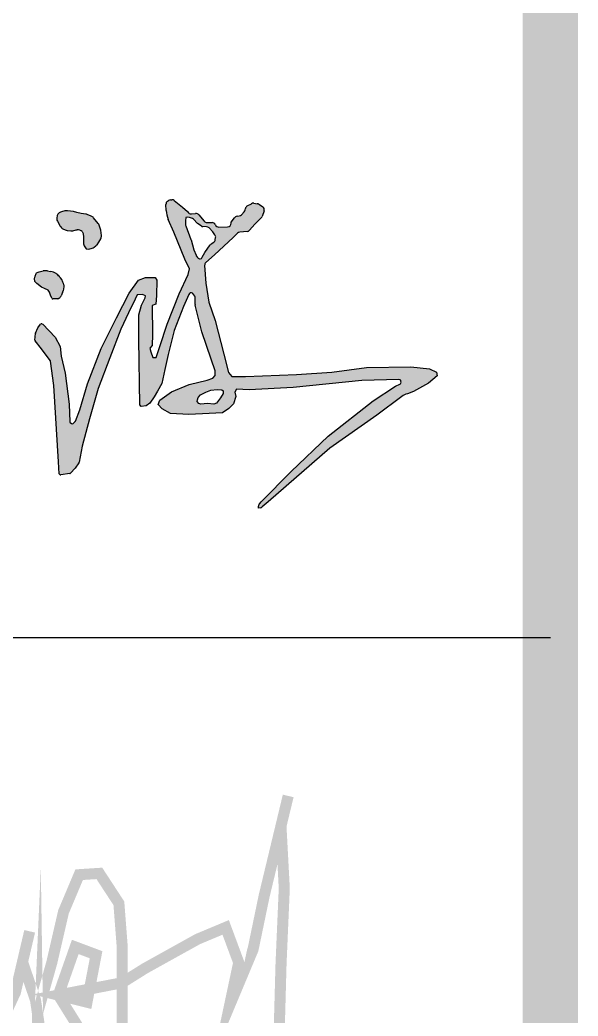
# Model space of a CAD drawing. Extents: x 19118 to 566552, y -1188739 to 92943.
# Drawn here: x 232521 to 234037, y -523494 to -520789 of the extents above; entities that cross this region are included whole.
import ezdxf

# ---------------------------------------------------------------- set-up
doc = ezdxf.new("R2010")
doc.units = 0
doc.header["$LTSCALE"] = 1000
doc.header["$MEASUREMENT"] = 0
doc.layers.get('0').update_dxf_attribs({"linetype": 'CONTINUOUS'})
for name, color, linetype in [('PUB_TITLE', 4, 'CONTINUOUS'), ('图框', 4, 'CONTINUOUS'), ('签名', 7, 'CONTINUOUS')]:
    doc.layers.add(name, color=color, linetype=linetype)

# ---------------------------------------------------------------- blocks, each defined once
blk = doc.blocks.new('新块.dwgASFDFDD')
at = {"layer": '签名'}
h = blk.add_hatch(color=256, dxfattribs=at)
h.paths.add_polyline_path([(96656.2683325517, 22585.75855362951, -0.1610918612737421), (96657.7475961151, 22581.28633575013), (96657.7475961151, 22560.91594082618, 0.05917107832281241), (96657.95620577317, 22559.15934557305), (96677.55863368243, 22477.79230710631), (96706.13588498905, 22395.54798559775), (96717.97822382813, 22360.04883535311), (96717.97822382813, 22345.84917302936), (96710.87282644329, 22337.96047050226), (96694.29354614962, 22331.64951070573), (96639.81880327221, 22319.027591113), (96586.1335358402, 22296.93922626227), (96550.60652918706, 22271.69538707682), (96545.86958773271, 22258.28459055489), (96557.71192657191, 22245.66267096222), (96582.97558473516, 22231.46300863859), (96638.23982278723, 22228.30752874038), (96700.60946808592, 22231.46300863847), (96740.08392102178, 22233.04075136955), (96759.82115242071, 22246.451542328), (96774.03195705486, 22260.65120465134), (96781.1373544397, 22282.73956393846), (96777.97940333444, 22296.15035489679), (96782.71633492457, 22304.82792878943), (96821.40130254696, 22303.25018605846), (96954.03547584452, 22309.56115141872), (97161.84923195676, 22330.86063934036), (97273.76816813834, 22333.91244307143), (97279.39615976671, 22331.63046019617), (97280.1869330979, 22328.46984455781, -0.3516638871266085), (97276.26319813752, 22319.94022994663), (97263.63383740839, 22313.63049939659), (97196.08103011805, 22269.75560677028), (97059.84953114239, 22162.88086247165), (96948.38740009943, 22056.00611817138), (96857.19109939993, 21963.75633437227), (96853.01223482192, 21959.58074572065, 0.1827366080043071), (96849.55631391262, 21950.98551590904), (96849.55631391262, 21945.23197268916), (96855.25010204373, 21946.05461852747, 0.1077493281022608), (96860.88387536223, 21949.07164614554), (96878.8252637682, 21964.37873633101), (97065.47893339337, 22126.88094643527), (97207.33983462048, 22225.88070857886), (97283.16903403844, 22282.36534716701, -0.1463175090794606), (97299.54508595902, 22290.84293521941), (97318.48689362081, 22297.74318113562), (97363.91611938307, 22322.92236876697), (97389.81136184884, 22345.42231698462), (97387.55960292113, 22356.67228831176), (97366.16788817523, 22366.79726139334), (97309.87387552462, 22372.42225262069), (97175.89413547597, 22370.17225612979), (97070.91382748832, 22356.68647604529), (96963.95521430182, 22348.81149389083), (96809.70963403792, 22343.18650822737), (96769.17795361124, 22343.18650822731), (96759.04503350414, 22355.56147779978), (96744.40858567716, 22410.68634731742), (96717.85170178604, 22512.47992455913), (96699.5515007563, 22568.04078590876), (96689.69754863228, 22625.71155239944), (96686.46546741598, 22678.71349951369, -0.2291869798098555), (96690.18799172738, 22687.77758939215), (96716.3774723981, 22711.23941061925), (96772.68578857044, 22763.28375598101), (96786.14715855371, 22776.14975002216, -0.163205935824019), (96792.62184700673, 22779.19180694252), (96814.92165241088, 22781.78277466842, 0.1824659558779073), (96821.98239586712, 22785.42848516174), (96838.14420525695, 22803.37197035586), (96857.45410692599, 22822.66673292662, 0.1120280028588625), (96860.10999439494, 22826.87796358299), (96866.09259832103, 22843.81537891005, 0.3551519011662863), (96861.32003558218, 22857.18061010318), (96850.0535150289, 22864.01563052926, 0.1056525297783613), (96845.61267617042, 22865.56049923442), (96834.73144193972, 22866.9195904861, 0.1583266869484902), (96827.90577147459, 22865.6083807), (96815.46323287569, 22858.74891264609, 0.2293189424927464), (96809.79789059493, 22850.74776531931), (96809.14970111591, 22846.8616833436, -0.1498257959252857), (96806.20621336391, 22840.96096096537), (96797.93032309401, 22832.25632803224, -0.1704265845522915), (96791.2959709533, 22828.86095503025), (96784.5094932341, 22827.93625035277, 0.2055689813771872), (96776.90103394259, 22823.36607606674), (96767.05495596642, 22809.70169134345), (96766.89493909152, 22806.66374391515, -0.3897228196570673), (96756.01719506003, 22796.01114715775), (96729.37387031771, 22795.16599318408, -0.2983662207798866), (96718.85159967048, 22801.59128011856), (96718.63651550096, 22802.04499066446, 0.282824385588723), (96708.7590670744, 22808.47224275465), (96693.26273469778, 22808.86927184963, -0.2138056659603375), (96684.96559107106, 22812.84540888801), (96668.73035861168, 22832.01745420333, 0.2418022276562087), (96659.23660494818, 22835.96054103761), (96646.23586744838, 22834.90725392173, -0.2962251968674742), (96635.45285144052, 22840.73016589135), (96634.73041937337, 22842.05358501233), (96619.9494862553, 22855.41632128193), (96594.45453875046, 22875.29921625485, 0.1831885847202531), (96586.83491024491, 22877.65615731466), (96583.11941193626, 22877.4241215199, 0.1434736474981359), (96577.17117250978, 22875.27054160717), (96574.08219142852, 22873.00706649676, 0.248650892815211), (96569.48909323884, 22863.52297354868), (96570.14874249394, 22845.41483042709, 0.09327479955082715), (96576.26826501219, 22818.35712612025), (96593.18588195823, 22779.26582048426), (96626.97086771647, 22697.68278645177), (96640.34409761638, 22668.84740877), (96636.82481984072, 22651.2648566534), (96609.20642726216, 22593.26715470827), (96573.30987681227, 22501.83789483097), (96550.78655626182, 22434.32090249029), (96540.2287426641, 22400.5624035417), (96529.6709389307, 22400.56240354176), (96524.04010632727, 22418.14495565742), (96520.52083841572, 22428.69448692811), (96528.26322584762, 22437.13410749298), (96528.96708732145, 22470.18930102012), (96528.26322584762, 22558.10205603938), (96538.8210394457, 22562.32186632173), (96540.93260413792, 22588.34403900272), (96542.34030735667, 22634.7619743651), (96536.70947475312, 22642.49829507072), (96507.85146998975, 22642.49829507072), (96486.03199118422, 22634.7619743651), (96457.87783803057, 22594.67375999002), (96419.86972288857, 22520.82704666816), (96374.03266921407, 22427.7250696987), (96332.50529602519, 22320.82316840987), (96308.57426239189, 22242.05333937856), (96295.20103249187, 22207.59154056897), (96288.56570894807, 22200.96141973382, -0.3986683480416714), (96283.40756700886, 22200.82577982405), (96280.19111561473, 22203.71831889858, -0.2026834906124899), (96278.95142225409, 22206.36241166829), (96276.90083146212, 22259.63589149551), (96264.93531464564, 22353.17505651456), (96252.95192335988, 22404.73533310159), (96249.43265544856, 22433.5707163472), (96234.65172233013, 22462.40609402885), (96197.34745879681, 22501.79100854415), (96193.90547942661, 22502.39739609847, 0.27776974584966), (96190.29565117694, 22501.0076730994), (96181.76670237503, 22490.05048103083), (96175.37218185142, 22474.08859671775, 0.0736176292175557), (96175.1174478773, 22473.02023347566), (96173.39576567, 22453.30203049106, 0.1893444435716976), (96174.17235647468, 22450.67244080175), (96193.09877049807, 22426.3575502336), (96220.01245325687, 22390.97258620407), (96229.92801903095, 22315.95646424539), (96244.66344722337, 22085.41118063976), (96247.03788593586, 22049.22939967224, 0.4367289037629137), (96251.30975894758, 22045.76259729953), (96278.7897639632, 22049.68523019133, 0.1687897407351136), (96280.97757763462, 22050.81372355879), (96295.08003456821, 22065.64677210734), (96306.48244130437, 22082.35718660068, 0.102966208265714), (96307.06852896616, 22083.76862982544), (96316.39623658755, 22132.70072689804), (96338.5019337819, 22214.74321537698), (96364.64091811015, 22306.51226312807), (96399.37844931614, 22399.59893402597), (96432.62123298272, 22486.58216439071), (96456.30591065844, 22535.49211114971), (96476.83262737002, 22577.30222119938), (96482.35905413481, 22589.92414635641), (96498.14882938913, 22591.50188352354), (96507.6227024335, 22586.7686664582), (96506.83321712352, 22581.24657246354), (96495.7803635943, 22558.36934181082), (96487.09598572459, 22529.18114579807), (96487.88547103445, 22455.02735986328), (96490.28924186551, 22257.61795068637), (96494.2366881452, 22252.88473362103), (96510.02647326421, 22254.46247078816), (96520.28983161878, 22262.35117331555), (96533.71115094342, 22281.28405826876), (96543.97450929659, 22298.63920048904), (96556.60633344657, 22322.30530250829), (96566.1668562349, 22364.38547466614), (96576.43021458981, 22409.35107016924), (96594.58846550353, 22482.71599032101), (96623.01007477182, 22555.29203354241), (96638.5731117787, 22591.57732224691, -0.4696674647505037), (96649.64313725394, 22594.84996310016)])
h.paths.add_polyline_path([(96672.92361221381, 22699.14643198624, -0.2888269782048272), (96665.13044433494, 22702.91077983641), (96662.11338681215, 22707.02172297984, -0.0659767418614333), (96660.69263580837, 22709.61400181043), (96654.08586513437, 22726.66810343915), (96645.28169309837, 22756.57880316337, 0.04437864726546019), (96644.5517387687, 22758.43343766616, -0.02429084234101192), (96644.99229091895, 22757.43376462033), (96629.22347431339, 22798.51308882487, -0.09123662281761084), (96628.47629653232, 22802.51570147643), (96628.44989125046, 22812.75424619007), (96629.997518725, 22823.57914158795), (96634.43611209735, 22824.83984163718), (96640.39057912736, 22823.64988026349), (96650.06855945173, 22820.42641816591, -0.1445333238312426), (96655.29559190618, 22816.78407673305), (96662.56478128105, 22807.70471991773, 0.07413221908266104), (96664.99756095209, 22805.44887649221), (96675.50242754491, 22798.26696773898, 0.1389181308085009), (96681.31703762547, 22796.31670773122), (96692.23754485347, 22795.79708829999, -0.1943309685538036), (96699.89208617946, 22792.27335827285), (96711.24878216325, 22780.21632073389), (96717.65926165134, 22771.48161266197, -0.2022935985781213), (96719.68638963148, 22762.97446630069), (96718.58940933691, 22756.39778443798, -0.204653796243681), (96713.82686304231, 22748.95132694417), (96706.37511102599, 22743.87456792907, 0.08942539504739627), (96703.52698561398, 22741.07707235741), (96687.43090417795, 22718.33837938879), (96679.09464441717, 22704.05885960103), (96676.75794230343, 22700.16516688972)], flags=16)
h.paths.add_polyline_path([(96724.85086839972, 22303.72464612208), (96737.96436608653, 22303.25667346921), (96742.17942631268, 22299.51289224671), (96742.17942631268, 22291.55736827652), (96734.68598919862, 22278.92211221438), (96722.50916498573, 22263.01105871011), (96714.079054398, 22259.26727748767), (96694.87712980795, 22261.13916809892), (96674.73853174434, 22259.73525014042), (96668.65012457024, 22261.60714075179), (96663.96672760695, 22267.22280702158), (96664.43506434408, 22272.83847329166), (96666.92324567772, 22279.40158527705), (96673.80185827054, 22287.34561440104), (96690.193742709, 22295.76911658805), (96705.64894380991, 22301.38478285796)], flags=16)
h.paths.add_polyline_path([(96315.92240021226, 22781.51338221063), (96319.33761265501, 22775.3162002844), (96320.36296795937, 22764.86450873734), (96319.92893211148, 22747.08309038344, 0.1702809444884577), (96323.7495934579, 22735.27459988371), (96328.46438363381, 22729.07578963332), (96336.56579930836, 22728.64973477821), (96345.99655743083, 22731.08157000807, 0.1031892071748454), (96352.86494991952, 22734.46754331014), (96357.74347964884, 22738.282530342, 0.06229600388605804), (96361.02555940696, 22741.58237247146), (96366.83952712652, 22749.10042902495), (96372.0992379284, 22759.26123626495, 0.141144209153673), (96374.13304482494, 22769.43906792917), (96372.80898819247, 22785.31520298391), (96367.50011927227, 22800.52203067415, 0.08727327947812184), (96364.32897942327, 22806.19143318455), (96350.74385049357, 22822.85102224897, 0.1283176016263092), (96343.10167143191, 22828.44018480729), (96331.43763194699, 22833.04793236556, 0.06057510988082956), (96327.05773197883, 22834.19068981882), (96313.54072110436, 22836.01588096307), (96300.3226104232, 22838.99827051279), (96289.66284724686, 22841.98066562577), (96271.3280612895, 22844.53700032004), (96263.22664561542, 22844.11094546504), (96253.4196583624, 22841.55461077078), (96250.71397089539, 22840.35302471346, 0.1420689022354498), (96242.72691040777, 22833.62312238227), (96240.62795044133, 22830.47715115524), (96239.34877175745, 22821.9560262342), (96239.34877175745, 22815.56518671662), (96241.90711926064, 22813.0088464584), (96249.77830868773, 22797.77037424222, 0.1589884342771252), (96258.05720042926, 22789.60211736278), (96264.40590386314, 22786.43025406852, 0.09118722557830493), (96270.92165191995, 22784.54630078189), (96281.58518291614, 22783.48078343377, 0.07885916891726431), (96287.45325104939, 22783.8203451786), (96298.19065581553, 22786.16731269413), (96300.55637524859, 22786.48249334143, -0.2263599419275804)], flags=17)
h.paths.add_polyline_path([(96201.98241121636, 22609.31330325431), (96213.36678090296, 22604.43810870557), (96217.70368739951, 22597.93785116158), (96220.41425395967, 22588.72916085611), (96224.29792649252, 22580.1055274104, 0.2950532998827435), (96227.71718129562, 22577.89539642795), (96242.4758908439, 22577.89539642795, 0.1621810741504365), (96244.72476137395, 22578.64454965759), (96246.58488851553, 22580.03855122824, 0.119743072133129), (96252.216007479, 22586.87082339241), (96257.07168382755, 22596.89801533427, 0.07847171538544188), (96258.7686686453, 22602.49580490054), (96260.3538376682, 22613.93267905933), (96260.1857928579, 22619.94907880027, 0.1109040118626608), (96254.1869658141, 22635.24852891068), (96249.06383737561, 22642.82480992319, 0.08768572767701746), (96239.98219964723, 22652.19986432814), (96236.99204784911, 22654.36344898189, 0.1194309652439762), (96220.64649456798, 22661.05629218568), (96211.21245871717, 22662.49077971396, 0.08725626146928425), (96198.22640484862, 22662.18979975278), (96185.71901185194, 22659.6902839212), (96183.00844529155, 22659.14859625616), (96178.12943534751, 22656.44015236711), (96176.09224988497, 22652.62342872808, 0.064845117564005), (96172.67308685358, 22643.56094154203), (96171.62407560274, 22639.10614152253), (96173.2504155389, 22630.43913331837), (96179.21366197139, 22623.93887577427), (96193.30859822081, 22613.10511690978)])
for p, q in [((96570.14874249394, 22845.41483042715), (96569.48909323884, 22863.52297354868)), ((96574.08219142852, 22873.00706649676), (96577.17117250978, 22875.27054160717)), ((96583.11941193626, 22877.4241215199), (96586.8349102448, 22877.65615731466)), ((96594.45453875046, 22875.29921625485), (96619.94948625495, 22855.41632128239)), ((96815.46323287569, 22858.74891264609), (96827.90577147459, 22865.60838070011)), ((96834.73144193972, 22866.9195904861), (96845.61267617007, 22865.56049923442)), ((96850.05351502879, 22864.01563052926), (96861.32003558218, 22857.18061010318)), ((96242.72691040777, 22833.62312238227), (96240.62795044133, 22830.47715115536)), ((96253.4196583624, 22841.55461077072), (96250.71397089597, 22840.3530247137)), ((96263.22664561518, 22844.11094546504), (96253.4196583624, 22841.55461077072)), ((96271.3280612895, 22844.53700032015), (96263.22664561518, 22844.11094546504)), ((96289.66284724674, 22841.98066562577), (96271.3280612895, 22844.53700032015)), ((96300.3226104239, 22838.99827051256), (96289.66284724674, 22841.98066562577)), ((96313.54072110436, 22836.01588096307), (96300.3226104239, 22838.99827051256)), ((96327.05773197883, 22834.19068981882), (96313.54072110436, 22836.01588096307)), ((96343.10167143191, 22828.44018480729), (96331.43763194734, 22833.04793236544)), ((96619.94948625495, 22855.41632128239), (96634.73041937337, 22842.05358501221)), ((96634.73041937337, 22842.05358501221), (96635.45285144029, 22840.73016589152)), ((96646.23586744838, 22834.90725392173), (96659.23660494818, 22835.96054103761)), ((96668.73035861168, 22832.01745420339), (96684.96559107106, 22812.84540888795)), ((96797.93032309401, 22832.25632803224), (96806.20621336391, 22840.96096096531)), ((96809.14970111591, 22846.86168334354), (96809.79789059493, 22850.74776531942)), ((96866.09259832103, 22843.81537891005), (96860.10999439494, 22826.87796358287)), ((96240.62795044133, 22830.47715115536), (96239.34877175745, 22821.95602623443)), ((96239.34877175745, 22821.95602623443), (96239.34877175745, 22815.56518671662)), ((96239.34877175745, 22815.56518671662), (96241.9071192604, 22813.0088464584)), ((96241.9071192604, 22813.0088464584), (96249.77830868773, 22797.77037424222)), ((96364.32897942327, 22806.19143318443), (96350.74385049357, 22822.85102224897)), ((96593.18588195893, 22779.26582048275), (96576.26826501219, 22818.35712612025)), ((96628.45199240139, 22811.93953314645), (96628.47629653232, 22802.51570147637)), ((96629.997518725, 22823.57914158783), (96628.56519808597, 22813.56076097081)), ((96634.43611209735, 22824.83984163706), (96629.997518725, 22823.57914158783)), ((96640.39057912736, 22823.64988026361), (96634.43611209735, 22824.83984163706)), ((96650.06855945196, 22820.42641816579), (96640.39057912736, 22823.64988026361)), ((96662.56478128105, 22807.70471991779), (96655.29559190618, 22816.78407673305)), ((96675.50242754491, 22798.26696773886), (96664.99756095209, 22805.44887649221)), ((96693.26273469778, 22808.86927184963), (96708.7590670744, 22808.47224275465)), ((96718.63651550142, 22802.04499066377), (96718.85159967025, 22801.59128011903)), ((96766.89493909152, 22806.66374391515), (96767.05495596642, 22809.70169134345)), ((96767.05495596642, 22809.70169134345), (96776.90103394259, 22823.36607606674)), ((96784.5094932341, 22827.93625035277), (96791.29597095354, 22828.86095503025)), ((96838.1442052573, 22803.37197035598), (96821.98239586712, 22785.42848516174)), ((96857.45410692599, 22822.66673292674), (96838.1442052573, 22803.37197035598)), ((96258.05720042926, 22789.60211736278), (96264.40590386314, 22786.43025406852)), ((96270.92165191995, 22784.54630078189), (96281.58518291614, 22783.48078343377)), ((96287.4532510495, 22783.8203451786), (96298.19065581553, 22786.16731269413)), ((96298.19065581553, 22786.16731269413), (96300.55637524836, 22786.48249334143)), ((96315.92240021238, 22781.51338221075), (96319.33761265501, 22775.3162002844)), ((96319.33761265501, 22775.3162002844), (96320.36296795937, 22764.86450873746)), ((96372.80898819247, 22785.31520298391), (96367.50011927239, 22800.52203067415)), ((96374.13304482494, 22769.43906792928), (96372.80898819247, 22785.31520298391)), ((96626.97086771647, 22697.68278645177), (96593.18588195893, 22779.26582048275)), ((96629.22347431339, 22798.51308882481), (96644.99229091906, 22757.43376462022)), ((96692.23754485347, 22795.79708829999), (96681.3170376257, 22796.31670773122)), ((96711.24878216325, 22780.21632073383), (96699.89208617946, 22792.27335827285)), ((96717.65926165134, 22771.48161266197), (96711.24878216325, 22780.21632073383)), ((96729.37387031771, 22795.16599318408), (96756.01719506003, 22796.01114715775)), ((96786.14715855382, 22776.14975002245), (96772.68578856997, 22763.28375598148)), ((96814.92165241088, 22781.78277466842), (96792.62184700673, 22779.19180694252)), ((96320.36296795937, 22764.86450873746), (96319.92893211148, 22747.08309038344)), ((96361.02555940696, 22741.5823724714), (96366.83952712652, 22749.10042902466)), ((96366.83952712652, 22749.10042902466), (96372.0992379284, 22759.26123626507)), ((96645.28169309837, 22756.57880316314), (96654.08586513437, 22726.66810343933)), ((96706.37511102634, 22743.87456792919), (96713.82686304231, 22748.95132694417)), ((96772.68578856997, 22763.28375598148), (96716.37747239787, 22711.23941061884)), ((96718.58940933691, 22756.39778443798), (96719.68638963148, 22762.97446630069)), ((96323.7495934579, 22735.27459988359), (96328.46438363381, 22729.07578963332)), ((96328.46438363381, 22729.07578963332), (96336.56579930824, 22728.64973477821)), ((96336.56579930824, 22728.64973477821), (96345.99655743083, 22731.08157000807)), ((96352.86494991928, 22734.46754331014), (96357.74347964895, 22738.282530342)), ((96654.08586513437, 22726.66810343933), (96660.69263580837, 22709.61400181032)), ((96679.09464441717, 22704.05885959906), (96687.43090417807, 22718.33837938902)), ((96687.43090417807, 22718.33837938902), (96703.52698561398, 22741.07707235753)), ((96716.37747239787, 22711.23941061884), (96690.18799172738, 22687.77758939215)), ((96640.34409761638, 22668.84740877012), (96626.97086771647, 22697.68278645177)), ((96662.11338681215, 22707.02172297984), (96665.13044433494, 22702.91077983641)), ((96672.92361221381, 22699.14643198636), (96676.75794230343, 22700.16516688978)), ((96676.75794230343, 22700.16516688978), (96679.09464441717, 22704.05885959906)), ((96176.09224988474, 22652.62342872785), (96178.12943534751, 22656.44015236717)), ((96178.12943534751, 22656.44015236717), (96183.00844529155, 22659.14859625616)), ((96183.00844529155, 22659.14859625616), (96185.71901185194, 22659.6902839212)), ((96185.71901185194, 22659.6902839212), (96198.22640484851, 22662.18979975278)), ((96211.21245871694, 22662.49077971396), (96220.64649456798, 22661.05629218568)), ((96236.99204784911, 22654.36344898189), (96239.98219964723, 22652.19986432802)), ((96609.20642726263, 22593.2671547085), (96636.82481984072, 22651.26485665364)), ((96636.82481984072, 22651.26485665364), (96640.34409761638, 22668.84740877012)), ((96686.46546741598, 22678.7134995138), (96689.69754863204, 22625.71155239968)), ((96171.62407560274, 22639.10614152253), (96172.67308685358, 22643.56094154215)), ((96173.2504155389, 22630.43913331837), (96171.62407560274, 22639.10614152253)), ((96179.2136619715, 22623.93887577421), (96173.2504155389, 22630.43913331837)), ((96193.30859822081, 22613.10511690984), (96179.2136619715, 22623.93887577421)), ((96249.06383737561, 22642.82480992319), (96254.1869658141, 22635.24852891068)), ((96457.87783803057, 22594.6737599906), (96486.03199118446, 22634.7619743651)), ((96486.03199118446, 22634.7619743651), (96507.85146998975, 22642.49829507072)), ((96507.85146998975, 22642.49829507072), (96536.70947475312, 22642.49829507072)), ((96536.70947475312, 22642.49829507072), (96542.34030735667, 22634.7619743651)), ((96542.34030735667, 22634.7619743651), (96540.93260413792, 22588.34403900313)), ((96689.69754863204, 22625.71155239968), (96699.5515007563, 22568.0407859087)), ((96201.98241121392, 22609.31330325466), (96193.30859822081, 22613.10511690984)), ((96213.36678090296, 22604.43810870568), (96201.98241121392, 22609.31330325466)), ((96217.70368739951, 22597.93785116158), (96213.36678090296, 22604.43810870568)), ((96220.41425395967, 22588.72916085611), (96217.70368739951, 22597.93785116158)), ((96257.07168382755, 22596.89801533439), (96252.216007479, 22586.87082339241)), ((96260.3538376682, 22613.93267905922), (96258.7686686453, 22602.49580490065)), ((96260.1857928579, 22619.94907880027), (96260.3538376682, 22613.93267905922)), ((96419.86972288787, 22520.82704666525), (96457.87783803057, 22594.6737599906)), ((96498.14882938936, 22591.50188352354), (96482.35905413481, 22589.92414635641)), ((96507.6227024335, 22586.7686664582), (96498.14882938936, 22591.50188352354)), ((96573.30987681239, 22501.8378948305), (96609.20642726263, 22593.2671547085)), ((96638.5731117787, 22591.57732224686), (96623.01007477182, 22555.29203354241)), ((96650.42368038662, 22593.77886452724), (96649.3223537422, 22595.05350108375)), ((96656.34897909698, 22585.64788658754), (96650.42368038662, 22593.77886452724)), ((96224.29792649252, 22580.1055274104), (96220.41425395967, 22588.72916085611)), ((96242.4758908439, 22577.89539642795), (96227.71718129562, 22577.89539642795)), ((96246.58488851576, 22580.03855122824), (96244.72476137395, 22578.64454965759)), ((96476.83262737026, 22577.30222119985), (96456.30591066123, 22535.49211115821)), ((96482.35905413481, 22589.92414635641), (96476.83262737026, 22577.30222119985)), ((96495.7803635943, 22558.36934181082), (96506.83321712352, 22581.24657246354)), ((96506.83321712352, 22581.24657246354), (96507.6227024335, 22586.7686664582)), ((96538.82103944547, 22562.32186632173), (96528.26322584762, 22558.10205603938)), ((96540.93260413792, 22588.34403900313), (96538.82103944547, 22562.32186632173)), ((96657.7475961151, 22560.91594082623), (96657.7475961151, 22581.28633575013)), ((96699.5515007563, 22568.0407859087), (96717.85170178604, 22512.47992455901)), ((96456.30591066123, 22535.49211115821), (96432.62123298272, 22486.58216439094)), ((96487.09598572459, 22529.18114579807), (96495.7803635943, 22558.36934181082)), ((96528.26322584762, 22558.10205603938), (96528.96708732145, 22470.18930102082)), ((96623.01007477182, 22555.29203354241), (96594.58846550353, 22482.71599032078)), ((96677.55863368243, 22477.79230710602), (96657.95620577317, 22559.15934557311)), ((96181.76670237503, 22490.05048103083), (96190.29565117694, 22501.0076730994)), ((96193.90547942661, 22502.39739609847), (96197.34745879681, 22501.79100854415)), ((96197.34745879681, 22501.79100854415), (96234.65172233013, 22462.40609402873)), ((96374.03266921442, 22427.72506969905), (96419.86972288787, 22520.82704666525)), ((96487.8854710348, 22455.02735984547), (96487.09598572459, 22529.18114579807)), ((96550.78655626217, 22434.32090249262), (96573.30987681239, 22501.8378948305)), ((96717.85170178604, 22512.47992455901), (96744.40858567716, 22410.68634731718)), ((96173.39576567, 22453.30203049106), (96175.1174478773, 22473.0202334756)), ((96175.37218185142, 22474.08859671775), (96181.76670237503, 22490.05048103083)), ((96432.62123298272, 22486.58216439094), (96399.37844931753, 22399.59893403319)), ((96528.96708732145, 22470.18930102082), (96528.26322584762, 22437.13410749298)), ((96594.58846550353, 22482.71599032078), (96576.43021458946, 22409.35107016983)), ((96706.1358849887, 22395.54798559844), (96677.55863368243, 22477.79230710602)), ((96193.09877049946, 22426.3575502318), (96174.17235647468, 22450.67244080181)), ((96234.65172233013, 22462.40609402873), (96249.43265544856, 22433.57071634708)), ((96490.28924186551, 22257.61795068637), (96487.8854710348, 22455.02735984547)), ((96219.40995398932, 22391.76472658478), (96193.09877049946, 22426.3575502318)), ((96249.43265544856, 22433.57071634708), (96252.95192335988, 22404.73533310159)), ((96332.50529602519, 22320.82316840964), (96374.03266921442, 22427.72506969905)), ((96528.26322584762, 22437.13410749298), (96520.52083841572, 22428.69448692811)), ((96520.52083841572, 22428.69448692811), (96524.04010632692, 22418.14495565824)), ((96524.04010632692, 22418.14495565824), (96529.6709389307, 22400.56240354176)), ((96540.2287426641, 22400.56240354176), (96550.78655626217, 22434.32090249262)), ((96744.40858567716, 22410.68634731718), (96759.04503350414, 22355.56147779978)), ((96229.92801903095, 22315.95646424545), (96220.14286816306, 22389.98593342688)), ((96252.95192335988, 22404.73533310159), (96264.93531464564, 22353.17505651456)), ((96399.37844931753, 22399.59893403319), (96364.64091811003, 22306.51226312772)), ((96529.6709389307, 22400.56240354176), (96540.2287426641, 22400.56240354176)), ((96576.43021458946, 22409.35107016983), (96566.1668562349, 22364.38547466614)), ((96717.97822382813, 22360.04883535311), (96706.1358849887, 22395.54798559844)), ((96264.93531464564, 22353.17505651456), (96276.90083146212, 22259.63589149539)), ((96566.1668562349, 22364.38547466614), (96556.60633344657, 22322.30530250829)), ((96717.97822382813, 22345.84917302954), (96717.97822382813, 22360.04883535311)), ((96759.04503350414, 22355.56147779978), (96769.17795361124, 22343.18650822731)), ((96963.95521430182, 22348.81149389083), (97070.91382748832, 22356.68647604529)), ((97070.91382748832, 22356.68647604529), (97175.89413547586, 22370.17225612979)), ((97175.89413547586, 22370.17225612979), (97309.87387552415, 22372.42225262069)), ((97309.87387552415, 22372.42225262069), (97366.16788817546, 22366.79726139334)), ((97366.16788817546, 22366.79726139334), (97387.55960292113, 22356.67228831176)), ((97387.55960292113, 22356.67228831176), (97389.81136184884, 22345.42231698474)), ((96308.57426239189, 22242.05333937891), (96332.50529602519, 22320.82316840964)), ((96556.60633344657, 22322.30530250829), (96543.97450929729, 22298.63920049014)), ((96639.81880327221, 22319.02759111312), (96694.29354614962, 22331.64951070584)), ((96694.29354614962, 22331.64951070584), (96710.87282644329, 22337.96047050215)), ((96710.87282644329, 22337.96047050215), (96717.97822382813, 22345.84917302954)), ((96769.17795361124, 22343.18650822731), (96809.70963403932, 22343.18650822731)), ((96809.70963403932, 22343.18650822731), (96963.95521430182, 22348.81149389083)), ((97161.84923195664, 22330.86063934036), (96954.03547584522, 22309.56115141866)), ((97273.76816813834, 22333.91244307143), (97161.84923195664, 22330.86063934036)), ((97263.63383740827, 22313.63049939636), (97276.26319813752, 22319.94022994663)), ((97279.39615976671, 22331.63046019617), (97273.76816813834, 22333.91244307143)), ((97280.1869330979, 22328.46984455781), (97279.39615976671, 22331.63046019617)), ((97363.91611938307, 22322.92236876686), (97318.48689362057, 22297.74318113574)), ((97389.81136184884, 22345.42231698474), (97363.91611938307, 22322.92236876686)), ((96244.6634472236, 22085.41118064721), (96229.92801903095, 22315.95646424545)), ((96364.64091811003, 22306.51226312772), (96338.5019337812, 22214.74321537814)), ((96543.97450929729, 22298.63920049014), (96533.71115094272, 22281.2840582683)), ((96550.60652918706, 22271.69538707682), (96586.1335358402, 22296.93922626215)), ((96586.1335358402, 22296.93922626215), (96639.81880327221, 22319.02759111312)), ((96673.80185827054, 22287.34561440116), (96690.19374270935, 22295.769116588)), ((96690.19374270935, 22295.769116588), (96705.64894380991, 22301.38478285796)), ((96705.64894380991, 22301.38478285796), (96724.85086839972, 22303.72464612208)), ((96724.85086839972, 22303.72464612208), (96737.96436608653, 22303.25667346921)), ((96742.17942631268, 22291.55736827652), (96734.68598919862, 22278.92211221438)), ((96737.96436608653, 22303.25667346921), (96742.17942631268, 22299.51289224671)), ((96742.17942631268, 22299.51289224671), (96742.17942631268, 22291.55736827652)), ((96782.71633492457, 22304.82792878954), (96777.97940333444, 22296.15035489667)), ((96777.97940333444, 22296.15035489667), (96781.1373544397, 22282.73956393858)), ((96821.40130254743, 22303.25018605846), (96782.71633492457, 22304.82792878954)), ((96954.03547584522, 22309.56115141866), (96821.40130254743, 22303.25018605846)), ((97196.0810301184, 22269.75560676982), (97263.63383740827, 22313.63049939636)), ((97318.48689362057, 22297.74318113574), (97299.54508595914, 22290.84293521941)), ((96276.90083146212, 22259.63589149539), (96278.95142225409, 22206.36241166829)), ((96520.28983161878, 22262.35117331555), (96510.02647326421, 22254.46247078816)), ((96533.71115094272, 22281.2840582683), (96520.28983161878, 22262.35117331555)), ((96545.86958773271, 22258.28459055489), (96550.60652918706, 22271.69538707682)), ((96663.96672760695, 22267.22280702158), (96664.43506434408, 22272.8384732916)), ((96668.65012457024, 22261.60714075167), (96663.96672760695, 22267.22280702158)), ((96664.43506434408, 22272.8384732916), (96666.92324567772, 22279.40158527705)), ((96666.92324567772, 22279.40158527705), (96673.80185827054, 22287.34561440116)), ((96674.73853174434, 22259.73525014042), (96668.65012457024, 22261.60714075167)), ((96694.87712980807, 22261.13916809892), (96674.73853174434, 22259.73525014042)), ((96714.079054398, 22259.26727748767), (96694.87712980807, 22261.13916809892)), ((96722.50916498597, 22263.01105871011), (96714.079054398, 22259.26727748767)), ((96734.68598919862, 22278.92211221438), (96722.50916498597, 22263.01105871011)), ((96774.03195705486, 22260.65120465134), (96759.82115242071, 22246.4515423277)), ((96781.1373544397, 22282.73956393858), (96774.03195705486, 22260.65120465134)), ((97059.84953114239, 22162.88086247147), (97196.0810301184, 22269.75560676982)), ((97283.16903403844, 22282.36534716701), (97207.33983462141, 22225.88070857956)), ((96295.48708833847, 22208.32868478179), (96308.57426239189, 22242.05333937891)), ((96494.2366881452, 22252.88473362103), (96490.28924186551, 22257.61795068637)), ((96510.02647326421, 22254.46247078816), (96494.2366881452, 22252.88473362103)), ((96557.71192657191, 22245.66267096222), (96545.86958773271, 22258.28459055489)), ((96582.97558473528, 22231.46300863859), (96557.71192657191, 22245.66267096222)), ((96638.23982278735, 22228.30752874038), (96582.97558473528, 22231.46300863859)), ((96700.60946808872, 22231.46300863859), (96638.23982278735, 22228.30752874038)), ((96740.08392102178, 22233.04075136955), (96700.60946808872, 22231.46300863859)), ((96759.82115242071, 22246.4515423277), (96740.08392102178, 22233.04075136955)), ((96280.19111561473, 22203.71831889858), (96283.40756700886, 22200.82577982405)), ((96288.56570894795, 22200.96141973371), (96294.64170255698, 22207.03264920053)), ((96338.5019337812, 22214.74321537814), (96316.39623658755, 22132.70072689815)), ((97207.33983462141, 22225.88070857956), (97065.47893339372, 22126.88094643562)), ((96948.38740010024, 22056.00611817313), (97059.84953114239, 22162.88086247147)), ((96316.39623658755, 22132.70072689815), (96307.06852896616, 22083.76862982532)), ((97065.47893339372, 22126.88094643562), (96878.8252637675, 21964.37873633357)), ((96247.03788593586, 22049.2293996723), (96244.6634472236, 22085.41118064721)), ((96306.48244130437, 22082.35718660068), (96295.08003456856, 22065.64677210734)), ((96278.7897639632, 22049.68523019133), (96251.30975894758, 22045.76259729953)), ((96295.08003456856, 22065.64677210734), (96280.97757763462, 22050.81372355879)), ((96857.19109940797, 21963.75633437443), (96948.38740010024, 22056.00611817313)), ((96853.01223482168, 21959.58074572042), (96857.19109940797, 21963.75633437443)), ((96878.8252637675, 21964.37873633357), (96860.88387536223, 21949.07164614554)), ((96849.55631391262, 21945.23197268916), (96849.55631391262, 21950.98551590962)), ((96855.25010204373, 21946.05461852747), (96849.55631391262, 21945.23197268916))]:
    blk.add_line(p, q)
for centre, radius, start, end in [((96580.73163615773, 22863.932520514), 11.25000000004425, 126.2323897158966, 182.0862665487651), ((96583.82061723899, 22866.19599562453), 11.24999999992493, 93.57352566360744, 126.2323897158966), ((96587.53611554753, 22866.42803141905), 11.25000000019534, 52.05019040660478, 93.57352566360744), ((96833.3371249832, 22855.75633019942), 11.25000000011327, 82.8804950332705, 118.8675827340154), ((96844.21835921356, 22854.3972389478), 11.25000000001685, 58.75621527046274, 82.8804950332705), ((96258.32408640475, 22823.21684538631), 18.74999999988373, 113.9458345511866, 146.2891860491433), ((96324.54870458832, 22815.60932061268), 18.75000000058179, 68.44405962925319, 82.30990923239963), ((96645.09902861994, 22848.1451435294), 75.00000000004329, 182.0862665487651, 203.4016028993393), ((96645.32739733648, 22846.12051312928), 11.24999999997365, 208.6293781432666, 274.6318436841347), ((96660.14507505996, 22824.74728183006), 11.24999999998664, 40.25852582233895, 94.63184368413468), ((96789.77711505664, 22840.00795358443), 11.25000000007437, 277.7591641970923, 316.4463586629104), ((96798.05300532666, 22848.71258651733), 11.24999999993533, 316.4463586629104, 350.5303740109279), ((96820.8945863843, 22848.89686214551), 11.24999999993951, 118.8675827340154, 170.5303740109278), ((96855.48487976694, 22847.56221852184), 11.24999999998267, 340.5458505614006, 58.75621527046274), ((96336.21274407324, 22811.00157305493), 18.75000000007316, 39.19566168240976, 68.44405963552376), ((96349.79787300283, 22794.34198399051), 18.75000000000778, 19.24465002235549, 39.19566168240976), ((96639.70195498806, 22811.96854688274), 11.24999999993326, 171.8636013985409, 180.1477659103815), ((96639.726259119, 22802.54471521196), 11.24999999993251, 180.1477659070464, 200.9999288371058), ((96646.51350974455, 22809.75289383798), 11.25000000000297, 38.68174965025076, 71.57853973827524), ((96671.3468634428, 22814.7359028128), 11.25000000002252, 218.6817496502508, 235.6405819209629), ((96693.55087462266, 22820.11558126123), 11.24999999992446, 220.2585258223389, 268.5323549223549), ((96708.47092714952, 22797.22593334294), 11.25000000003408, 25.36356782892468, 88.53235492235488), ((96729.01718802215, 22806.41033743985), 11.25000000007669, 205.3635678289247, 271.8168724946354), ((96755.66051276447, 22807.25549141341), 11.24999999996056, 271.8168724946354, 356.9848632981191), ((96786.02834913088, 22816.78925179865), 11.25000000002033, 97.75916419709229, 144.2247969205114), ((96849.50227584084, 22830.62480319501), 11.25000000010574, 314.9775310489328, 340.5458505614006), ((96266.43719544495, 22806.37525611313), 18.750000000064, 207.3178925603302, 243.4529176530317), ((96272.78589887882, 22803.20339281909), 18.75000000025589, 243.4529176530317, 264.293852979176), ((96283.449429875, 22802.13787547103), 18.75000000030721, 264.293852979176, 282.3297180426796), ((96303.03252594732, 22767.89671443071), 18.7499999999937, 46.57062244212098, 97.58872732169095), ((96681.85173003562, 22807.5539940598), 11.25000000018318, 235.6405819261689, 267.2758076358765), ((96691.70285244333, 22784.55980197166), 11.24999999992833, 43.28670406067342, 87.27580762919412), ((96708.58969520614, 22764.82537765277), 11.25000000003778, 350.5303317835456, 36.2752746309009), ((96793.92022652284, 22768.01698208333), 11.25000000011062, 96.62736102389185, 133.7045146105004), ((96813.62327289465, 22792.95759952755), 11.25000000001203, 276.6273610238919, 317.9904386926727), ((96338.67334875127, 22746.62554821174), 18.75000000008014, 178.6017153175919, 217.2564728693494), ((96346.19331975956, 22753.05264566012), 18.74999999952707, 308.0252382920871, 322.2840046500383), ((96355.44791371899, 22767.88074333168), 18.74999999998801, 332.6317948267967, 4.767388340753378), ((96634.48950611346, 22753.40213823481), 11.24999999931113, 16.40171766320142, 20.99992882529826), ((96712.70925915695, 22734.57719908311), 11.25000000003268, 124.2659761687287, 144.7063960722056), ((96707.4927149117, 22758.24869579019), 11.25000000004521, 304.2659761687287, 350.5303317835456), ((96341.3147900299, 22749.23765862896), 18.75000000008298, 284.4594208915179, 308.0252382900032), ((96671.18295325723, 22713.67795798928), 11.25000000006965, 201.1764019587688, 216.275274633568), ((96672.01352396258, 22707.21141982626), 8.11617455970571, 211.9976920052681, 276.438268782732), ((96697.69460837985, 22679.39825729257), 11.25000000003431, 131.8555419282399, 183.4895997285315), ((96209.17472662253, 22634.96557685157), 37.49999999986257, 151.9088221251064, 166.7494505635917), ((96205.5752110657, 22625.41691507981), 37.49999999980985, 81.3541457924175, 101.3012866857218), ((96215.00924691663, 22623.98242755141), 37.49999999995596, 54.1116226503468, 81.3541457924175), ((96217.99939871475, 22621.81884289742), 37.50000000006504, 34.06680271247257, 54.1116226503468), ((96223.12252715323, 22614.24256188492), 37.50000000003418, 8.752921619193364, 34.06680271247257), ((96240.19621221395, 22605.06997702189), 18.75000000002208, 334.1613736463111, 352.1089870252326), ((96645.46586019662, 22588.62096989213), 7.499999999895073, 59.05606063626842, 156.7851378520241), ((96227.71718129562, 22581.64539642783), 3.749999999978172, 204.2445257750484, 270), ((96242.4758908439, 22581.64539642783), 3.74999999993761, 270, 306.848329404124), ((96235.34053586551, 22595.04278507992), 18.74999999993492, 306.848329404124, 334.1613736463111), ((96650.24759611499, 22581.28633575002), 7.500000000065484, 0, 35.5589389526769), ((96665.24759611499, 22560.91594082594), 7.49999999993624, 179.9999999966649, 193.5452187120592), ((96193.2548464163, 22498.70427050022), 3.74999999978722, 80.00849653531698, 142.1032316015247), ((96178.85323447688, 22472.69404567219), 3.75000000002618, 158.1683742301213, 175.0099113365398), ((96177.13155226945, 22452.97584268765), 3.750000000008341, 175.0099113365398, 217.8967545839717), ((96216.42520379461, 22389.49453578331), 3.75000000003585, 7.529657745500501, 37.25649467425576), ((97272.91119997832, 22326.64948537026), 7.499999999992101, 296.547083651828, 14.04681135752303), ((97305.53187236981, 22259.22283156635), 32.18186704588612, 100.7211781132902, 134.0184045974103), ((96282.69864730607, 22206.50664901134), 3.750000000060241, 182.2043280188512, 228.035108075198), ((96285.91509869997, 22203.61410993664), 3.749999999893544, 228.035108075198, 314.9775285891421), ((96291.99109230889, 22209.6853394038), 3.750000000263755, 314.9775285867839, 338.7907817515174), ((96303.38486050547, 22084.47083112947), 3.749999999986068, 325.6921975127701, 349.2074446326891), ((96250.77983691031, 22049.47496617056), 3.750000000061778, 183.7546664504617, 278.123804585435), ((96278.25984192605, 22053.39759906242), 3.750000000048067, 278.1238045786846, 316.4463519254894), ((96862.65065060626, 21950.71300317801), 13.0971720854214, 137.3846561822618, 178.8077612396191), ((96851.148151648, 21960.48285483476), 14.99999999961647, 285.8704613461756, 310.469882200944)]:
    blk.add_arc(centre, radius, start, end)
blk = doc.blocks.new('新块FHJDHJDHJ')
at = {"const_width": 20}
for points in [[(132459.3051791911, 87522.71632263274), (132402.2834657559, 87513.71903685306), (132402.2834657559, 87513.71903685306), (132420.2902086114, 87458.23484613688), (132483.3138086062, 87444.73866426514), (132483.3138086062, 87444.73866426514), (132484.8140094515, 87405.74958187912), (132463.8068649054, 87342.76756861259), (132439.7971523127, 87279.78504894162), (132412.7870380294, 87236.29757686786), (132388.7784086142, 87189.81067193148), (132462.3055808821, 87186.81174547307), (132462.3055808821, 87186.81174547307), (132493.8173808793, 87170.31613073847), (132474.3104371785, 87123.82973220642), (132438.2969514674, 87074.34339440719), (132363.2684951762, 87012.86084436974), (132403.4652124147, 87021.83179712412), (132458.2003381352, 87064.86249248963), (132474.3104371785, 87123.82973220642)], [(131978.2584666444, 87487.76429558732), (132039.202365828, 87447.65656603035), (132070.4184583661, 87442.4573127462), (132128.3901184744, 87441.71492399438), (132160.3481876038, 87442.4573127462), (132196.7667817019, 87434.28749164613), (132216.0906684047, 87414.23337366548), (132204.1984625694, 87389.72340396105), (132155.1456860437, 87342.18824205594), (132115.9877360335, 87260.32798166922), (132091.019411348, 87241.31655020965), (132091.019411348, 87203.29419369483), (132110.0432578817, 87161.70675067767), (132132.6361742963, 87072.3689239138), (132124.3130383424, 87027.21740720281), (132099.3447136574, 86977.31277942471), (132071.9977311699, 86929.78470718022), (132058.9194459652, 86897.70297989273), (132048.2187353859, 86863.24520347605), (132054.1632135373, 86797.89372433652), (132076.7539635974, 86747.98909655854), (132125.5521934091, 86671.5341960194), (132173.1112681536, 86593.11292745639), (132173.1112681536, 86593.11292745639), (132188.1414392239, 86444.45540356019), (132185.0987936102, 86347.14575979055), (132163.7981079596, 86210.30467459431), (132151.6264423274, 86082.58595704811), (132142.4974223089, 85924.45816572558), (132112.487989512, 86002.45557386207), (132095.9814475023, 86047.44301556936), (132106.4850197753, 86120.92228424933), (132122.9915617856, 86174.90701173618), (132163.7981079596, 86210.30467459431), (132185.0987936102, 86347.14575979055)], [(132360.8226803683, 86791.71761709452), (132352.4183061013, 86677.85817332659), (132358.9552823484, 86647.9934842079), (132367.3596566154, 86611.59617919684), (132380.4346922871, 86559.33272003697), (132405.649981444, 86545.33367866278), (132490.6328390122, 86658.25981924543), (132545.7329955527, 86780.51848527614), (132530.7905618607, 86828.11492210557), (132453.277296372, 86778.6518789056), (132443.0055240847, 86702.12354973832), (132478.936568585, 86642.71768855734), (132514.9144291591, 86633.99444283382), (132654.3735330247, 86742.1421521327), (132707.4113195937, 86856.39203364111), (132733.3404227265, 86967.10873212013), (132720.3758711603, 86911.75038288056), (132743.94798004, 86842.25778231025), (132751.0200459755, 86795.14445521415), (132748.6630517228, 86740.96425565484), (132747.4840130077, 86818.70111876226), (132773.4136577288, 86910.57223320054), (132794.6287723568, 87002.4436008411), (132822.9148697418, 87069.58015525341), (132859.4526133661, 87071.93594820937), (132894.8107766861, 87017.75574864994), (132900.7032623172, 86941.19602241402), (132900.7032623172, 86874.0594680016), (132900.7032623172, 86819.87926844228), (132900.7032623172, 86760.98748297116), (132835.8805044855, 86770.41014839034), (132785.1997121691, 86851.68044772942), (132815.8438869843, 86938.8407358625), (132853.5590445569, 86924.70648453152), (132837.0590016118, 86838.72459928074), (132785.1997121691, 86851.68044772942), (132900.7032623172, 86874.0594680016), (132941.9549944468, 86899.9721777077), (133037.4230102713, 86952.97448078915), (133088.1027194101, 86974.17560458346), (133111.6759114678, 86910.57223320054), (133095.1747853451, 86832.83511689096), (133137.6050146001, 86934.12914995069), (133157.6416321017, 87030.71159709862), (133201.2503584831, 87212.09853942378), (133188.1330787044, 87157.53828352795), (133194.1782925485, 87044.8458484296), (133188.2858069169, 86908.21694664902), (133183.5707352345, 86735.07477326505), (133188.2858069169, 86620.82489175664), (133188.2858069169, 86526.59823756455)], [(132201.0550814474, 86845.01717951929), (132213.1953349321, 86825.41831903369), (132238.410624088, 86817.95239995618), (132280.4357449564, 86831.0181381451), (132388.7664936616, 86872.08195908228), (132492.4287473171, 86911.27917364903), (132528.8495077707, 86929.94473094936), (132498.9657235641, 86879.54838456411), (132464.4112779533, 86869.28204952658), (132422.3861570854, 86853.41640178196), (132358.8827094554, 86831.0181381451), (132283.2368419862, 86806.75276173349), (132220.6670933666, 86792.7537203593), (132170.2365150538, 86811.41927765962), (132201.0550814474, 86845.01717951929)]]:
    blk.add_lwpolyline(points, dxfattribs=at)

msp = doc.modelspace()

# ---------------------------------------------------------------- linework, layer by layer
at = {"layer": 'PUB_TITLE', "const_width": 150}
msp.add_lwpolyline([(81561.65446543292, -588566.6123614135), (233961.6544654329, -588566.6123614135), (233961.6544654329, -502466.6123614135), (81561.65446543292, -502466.6123614135)], close=True, dxfattribs=at)
at = {"layer": '图框', "color": 0}
msp.add_line((224947.800721127, -522466.1862210056), (233961.6544654329, -522466.1862210056), dxfattribs=at)
at = {"layer": '图框', "color": 4, "const_width": 147.885775530689}
msp.add_lwpolyline([(224947.800721127, -502466.6123614135), (233961.6544654329, -502466.6123614135), (233961.6544654329, -588566.6123614135), (224947.800721127, -588566.6123614135)], close=True, dxfattribs=at)
at = {"layer": '图框', "color": 0, "const_width": 75}
msp.add_lwpolyline([(224947.800721127, -515593.7862210056), (233961.6544654329, -515593.7862210056), (233961.6544654329, -530832.5862210066), (224947.800721127, -530832.5862210066)], close=True, dxfattribs=at)

# ---------------------------------------------------------------- block references
at = {"xscale": 1.5, "yscale": 1.5, "zscale": 1.5}
msp.add_blockref('新块FHJDHJDHJ', (33447.8076074424, -653714.1235728733), dxfattribs=at)
at = {"layer": '图框', "color": 0, "xscale": 0.8977499976754189, "yscale": 0.8977500008186325, "zscale": 0.8977500000000003}
msp.add_blockref('新块.dwgASFDFDD', (146222.559207806, -541815.9990889224, -1683.28125), dxfattribs=at)

doc.saveas('drawing.dxf')
